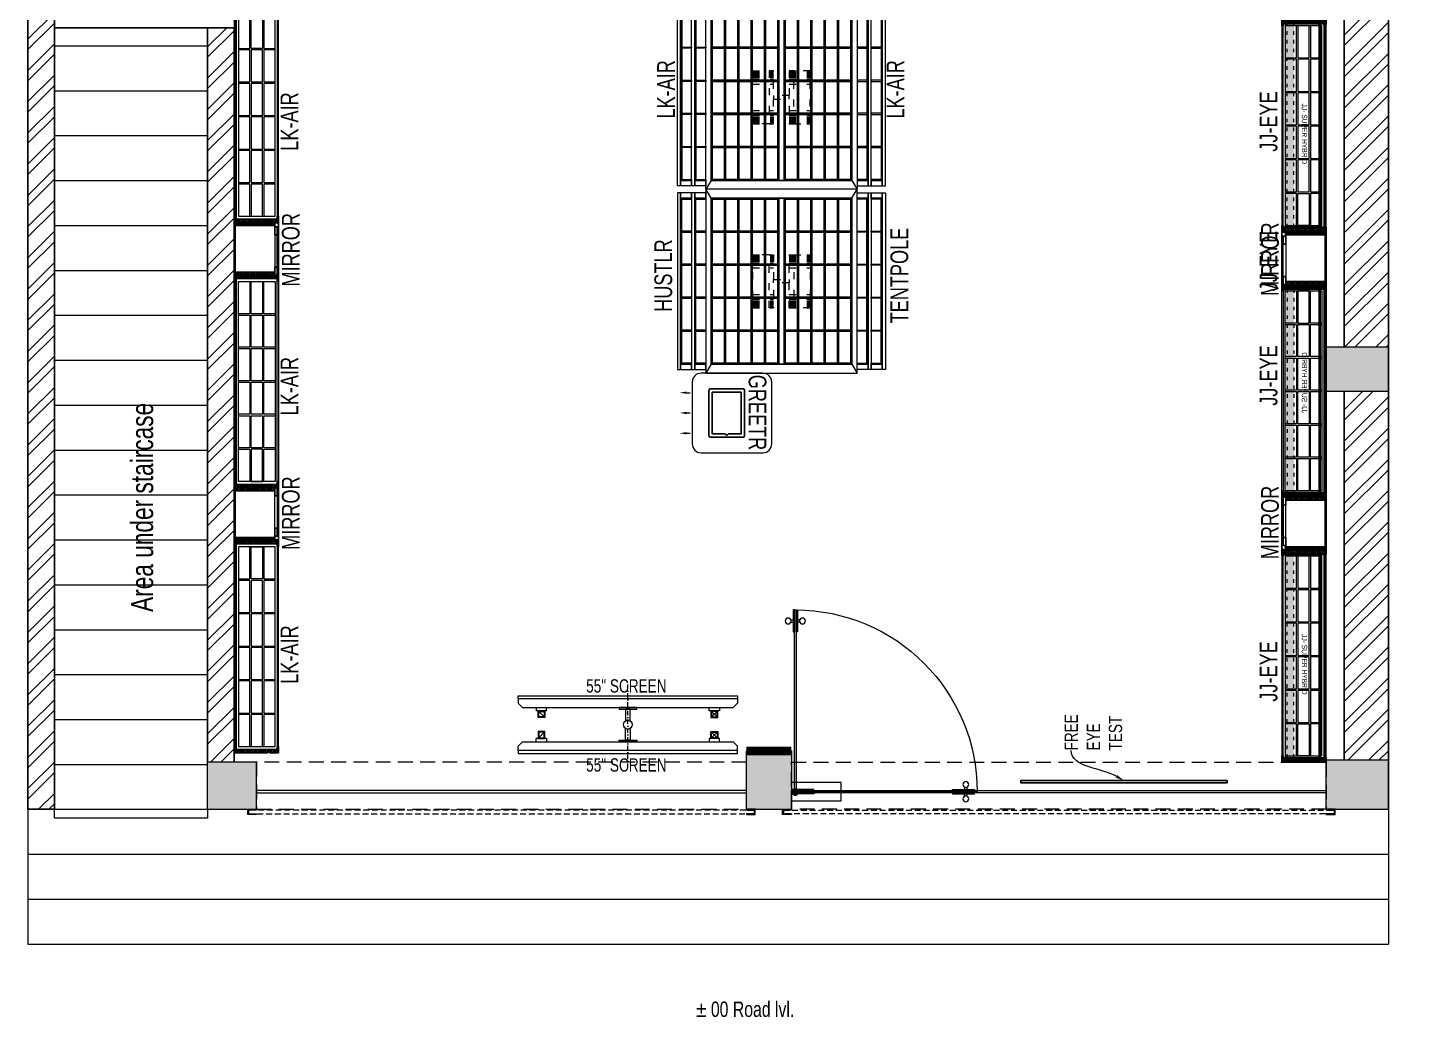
# Model space of a CAD drawing. Header units: feet. Extents: x 2547226 to 2555095, y -6061669 to -6045180.
# Drawn here: x 2547226 to 2555095, y -6061669 to -6056074 of the extents above; entities that cross this region are included whole.
import ezdxf
from ezdxf import colors
from ezdxf.entities.mleader import LeaderData, LeaderLine
from ezdxf.math import Vec2, Vec3

# ---------------------------------------------------------------- set-up
doc = ezdxf.new("R2010")
doc.units = ezdxf.units.FT
doc.header["$LTSCALE"] = 33
doc.header["$MEASUREMENT"] = 0
for name, pattern in [('ACAD_ISO03W100', [30, 12, -18]), ('DASHDOT2', [0.5, 0.25, -0.125, 0, -0.125]), ('HIDDEN', [9.525, 6.35, -3.175]), ('HIDDENX2', [0.75, 0.5, -0.25])]:
    doc.linetypes.add(name, pattern=pattern)
for name, color, linetype, lineweight in [('A-COL', 243, 'Continuous', 9), ('A-Glazing', 4, 'Continuous', 20), ('A-shutter', 8, 'Continuous', 18), ('beam', 90, 'Continuous', 9), ('column hatch', 5, 'Continuous', 0), ('Glazing', 141, 'Continuous', 15), ('LENS-DIM', 252, 'Continuous', 5), ('LENS-TEXT', 31, 'Continuous', 5), ('LENS_TEXT', 31, 'Continuous', 5), ('LK-EQPMT', 3, 'Continuous', 18), ('LK-FF&E FLOOR', 1, 'Continuous', 9), ('LK-FF&E WALL', 1, 'Continuous', 9), ('LK-IT', 3, 'Continuous', 18), ('LK-MIRROR', 133, 'Continuous', 13), ('LN-ELEVATION-1', 81, 'Continuous', 25), ('LN-ELEVATION-2', 103, 'Continuous', 20), ('LN-ELEVATION-3', 125, 'Continuous', 18), ('LN-ELEVATION-4', 145, 'Continuous', 13), ('LN-ELEVATION-5', 167, 'Continuous', 5), ('LN-HATCH', 251, 'Continuous', 0), ('PLANO-CARPET', 3, 'Continuous', 18), ('PLANO-TXT', 252, 'Continuous', 5), ('rolling shutter', 1, 'Continuous', 5), ('services', 220, 'Continuous', 0), ('TEXT', 1, 'Continuous', 0)]:
    doc.layers.add(name, color=color, linetype=linetype, lineweight=lineweight)
doc.layers.add('A-WALL', color=1, linetype='Continuous')
doc.styles.add('LK TXT', font='GILC____.TTF', dxfattribs={"height": 100})
doc.styles.get("Standard").update_dxf_attribs({"font": 'GILC____.TTF'})
pattern_1 = [(45, (7858054.0837, 3504049.203), (-4.4901280605, 4.4901280605), [])]
pattern_2 = [(225, (-6866470.76, 5280949.64), (88.2999593, -88.2999593), []), (225, (-6866529.63, 5280949.64), (88.2999593, -88.2999593), [])]

# ---------------------------------------------------------------- blocks, each defined once
blk = doc.blocks.new('VC HD 1200')
at = {"layer": 'LN-HATCH', "ltscale": 0.5}
h = blk.add_hatch(dxfattribs=at)
h.set_pattern_fill('ANSI31', color=256, scale=2)
h.set_pattern_definition([(45, (3760859.753, 1795248.936), (-4.490128061, 4.490128061), [])])
h.paths.add_polyline_path([(-1200, 250), (-1200, 60), (-1194, 60), (-1194, 50), (-1200, 50), (-1200, 6), (-1182, 6), (-1182, 250)])
h = blk.add_hatch(dxfattribs=at)
h.set_pattern_fill('ANSI31', color=256, scale=2)
h.set_pattern_definition(pattern_1)
h.paths.add_polyline_path([(0, 250), (0, 60), (-6, 60), (-6, 50), (0, 50), (0, 6), (-18, 6), (-18, 250)])
h = blk.add_hatch(dxfattribs=at)
h.set_pattern_fill('ANSI31', color=256, scale=2)
h.set_pattern_definition([(45, (7858047.0837, 3504049.203), (-4.4901280605, 4.4901280605), [])])
h.paths.add_polyline_path([(-1165, 6), (-1165, 0), (-1200, 0), (-1200, 6)])
h = blk.add_hatch(dxfattribs=at)
h.set_pattern_fill('ANSI31', color=256, scale=2)
h.set_pattern_definition(pattern_1)
h.paths.add_polyline_path([(-28, 6), (-28, 0), (0, 0), (0, 6)])
at = {"layer": 'LN-ELEVATION-1', "ltscale": 0.5}
for points in [[(-1200, 250), (-1200, 60), (-1194, 60), (-1194, 50), (-1200, 50), (-1200, 6), (-1182, 6), (-1182, 250)], [(-18, 238), (-1182, 238), (-1182, 244), (-18, 244)], [(0, 250), (0, 60), (-6, 60), (-6, 50), (0, 50), (0, 6), (-18, 6), (-18, 250)], [(-1165, 6), (-1165, 0), (-1200, 0), (-1200, 6)], [(-35, 6), (-35, 0), (0, 0), (0, 6)]]:
    blk.add_lwpolyline(points, close=True, dxfattribs=at)
at = {"layer": 'LN-ELEVATION-3', "ltscale": 0.5}
for p, q in [((-1182, 250), (-18, 250)), ((-1165, 6), (-35, 6)), ((-35, 0), (-1165, 0))]:
    blk.add_line(p, q, dxfattribs=at)
for points in [[(-1165, 226), (-35, 226), (-35, 18), (-1165, 18)], [(-1165, 226), (-983.3, 226), (-983.3, 162), (-1165, 162)], [(-975.3, 226), (-793.7, 226), (-793.7, 162), (-975.3, 162)], [(-785.7, 226), (-604, 226), (-604, 162), (-785.7, 162)], [(-596, 226), (-414.3, 226), (-414.3, 162), (-596, 162)], [(-406.3, 226), (-224.7, 226), (-224.7, 162), (-406.3, 162)], [(-216.7, 226), (-35, 226), (-35, 162), (-216.7, 162)], [(-1165, 90), (-983.3, 90), (-983.3, 154), (-1165, 154)], [(-1165, 82), (-983.3, 82), (-983.3, 18), (-1165, 18)], [(-975.3, 154), (-793.7, 154), (-793.7, 90), (-975.3, 90)], [(-975.3, 82), (-793.7, 82), (-793.7, 18), (-975.3, 18)], [(-785.7, 154), (-604, 154), (-604, 90), (-785.7, 90)], [(-785.7, 82), (-604, 82), (-604, 18), (-785.7, 18)], [(-596, 154), (-414.3, 154), (-414.3, 90), (-596, 90)], [(-596, 82), (-414.3, 82), (-414.3, 18), (-596, 18)], [(-406.3, 154), (-224.7, 154), (-224.7, 90), (-406.3, 90)], [(-406.3, 82), (-224.7, 82), (-224.7, 18), (-406.3, 18)], [(-216.7, 154), (-35, 154), (-35, 90), (-216.7, 90)], [(-216.7, 82), (-35, 82), (-35, 18), (-216.7, 18)]]:
    blk.add_lwpolyline(points, close=True, dxfattribs=at)
blk = doc.blocks.new('MIRROR')
at = {"layer": 'LN-HATCH', "ltscale": 0.5}
h = blk.add_hatch(dxfattribs=at)
h.set_pattern_fill('ANSI31', color=256, scale=2)
h.set_pattern_definition([(45, (4060433.7416, 1708720.787), (-4.4901280605, 4.4901280605), [])])
h.paths.add_polyline_path([(212.9, 101.3), (230.9, 101.3), (230.9, -127.7), (212.9, -127.7)])
h.paths.add_polyline_path([(230.9, 95.3), (494.9, 95.3), (494.9, 101.3), (230.9, 101.3)])
h.paths.add_polyline_path([(512.9, 101.3), (494.9, 101.3), (494.9, -127.7), (512.9, -127.7)])
at = {"layer": 'Defpoints'}
blk.add_lwpolyline([(512.9, 101.3), (212.9, 101.3), (212.9, -148.7), (512.9, -148.7)], close=True, dxfattribs=at)
at = {"layer": 'LN-ELEVATION-1'}
for points in [[(212.9, 101.3), (230.9, 101.3), (230.9, -127.7), (212.9, -127.7)], [(230.9, 95.3), (494.9, 95.3), (494.9, 101.3), (230.9, 101.3)], [(512.9, 101.3), (494.9, 101.3), (494.9, -127.7), (512.9, -127.7)], [(259.9, -141.7), (259.9, -127.7), (214.9, -127.7), (214.9, -148.7), (223.9, -148.7), (223.9, -147.2), (216.4, -147.2), (216.4, -141.7)], [(442.9, -141.7), (442.9, -127.7), (487.9, -127.7), (487.9, -148.7), (478.9, -148.7), (478.9, -147.2), (486.4, -147.2), (486.4, -141.7)], [(504.9, -148.7), (504.9, -147.2), (509.4, -147.2), (509.4, -129.2), (487.9, -129.2), (487.9, -127.7), (510.9, -127.7), (510.9, -148.7)]]:
    blk.add_lwpolyline(points, close=True, dxfattribs=at)
at = {"layer": 'LN-ELEVATION-2', "color": 4, "lineweight": 0}
blk.add_lwpolyline([(216.4, -141.7), (486.4, -141.7), (486.4, -147.2), (216.4, -147.2)], close=True, dxfattribs=at)
at = {"layer": 'LN-ELEVATION-2'}
blk.add_lwpolyline([(259.9, -141.7), (442.9, -141.7), (442.9, -127.7), (259.9, -127.7)], close=True, dxfattribs=at)
at = {"layer": 'LN-ELEVATION-4', "ltscale": 0.5}
blk.add_line((478.9, -148.7), (223.9, -148.7), dxfattribs=at)
blk = doc.blocks.new('*U40')
at = {"layer": 'A-shutter', "color": 5, "ltscale": 10}
for points in [[(41038044.5, -1561539.2), (41038044.5, -1561544.2), (41037999.5, -1561544.2), (41037999.5, -1561564.2), (41038044.5, -1561564.2), (41038044.5, -1561569.2), (41037994.5, -1561569.2), (41037994.5, -1561539.2)], [(41040813.2, -1561539.2), (41040813.2, -1561544.2), (41040858.2, -1561544.2), (41040858.2, -1561564.2), (41040813.2, -1561564.2), (41040813.2, -1561569.2), (41040863.2, -1561569.2), (41040863.2, -1561539.2)]]:
    blk.add_lwpolyline(points, close=True, dxfattribs=at)
at = {"layer": 'A-shutter', "color": 5, "linetype": 'HIDDENX2', "ltscale": 2}
blk.add_lwpolyline([(41037999.5, -1561544.2), (41037999.5, -1561564.2), (41040858.2, -1561564.2), (41040858.2, -1561544.2)], close=True, dxfattribs=at)
blk = doc.blocks.new('*U41')
at = {"layer": 'A-shutter', "color": 5, "ltscale": 10}
for points in [[(41037790.5, -1561539.2), (41037790.5, -1561544.2), (41037745.5, -1561544.2), (41037745.5, -1561564.2), (41037790.5, -1561564.2), (41037790.5, -1561569.2), (41037740.5, -1561569.2), (41037740.5, -1561539.2)], [(41040813.2, -1561539.2), (41040813.2, -1561544.2), (41040858.2, -1561544.2), (41040858.2, -1561564.2), (41040813.2, -1561564.2), (41040813.2, -1561569.2), (41040863.2, -1561569.2), (41040863.2, -1561539.2)]]:
    blk.add_lwpolyline(points, close=True, dxfattribs=at)
at = {"layer": 'A-shutter', "color": 5, "linetype": 'HIDDENX2', "ltscale": 2}
blk.add_lwpolyline([(41037745.5, -1561544.2), (41037745.5, -1561564.2), (41040858.2, -1561564.2), (41040858.2, -1561544.2)], close=True, dxfattribs=at)
blk = doc.blocks.new('A$C786b5c82')
at = {"layer": 'column hatch'}
h = blk.add_hatch(color=8, dxfattribs=at)
h.dxf.hatch_style = 1
h.paths.add_polyline_path([(197.7, 8417.2), (197.7, 8140.2), (553.3, 8140.2), (553.3, 8417.2)])
h.paths.add_polyline_path([(-1466.1, 8417.2), (-1466.1, 8152.9), (-818.3, 8152.9), (-818.3, 8417.2)])
h.paths.add_polyline_path([(2356.7, 8064), (2608.3, 8064), (2608.3, 8417.2), (2356.7, 8417.2)])
h.paths.add_polyline_path([(-869.1, 5015.9), (-1135.8, 5015.9), (-1135.8, 4685.7), (-869.1, 4685.7)])
h.paths.add_polyline_path([(-907.2, 1409), (-1173.9, 1409), (-1173.9, 1078.8), (-907.2, 1078.8)])
h.paths.add_polyline_path([(2428.9, 1256.6), (2428.9, 1612.2), (2077.3, 1612.2), (2077.3, 1256.6)])
h.paths.add_polyline_path([(-932.5, -2020.1), (-1199.2, -2020.1), (-1199.2, -2350.3), (-932.5, -2350.3)])
h.paths.add_polyline_path([(2428.9, -2350.3), (2428.9, -1994.7), (2077.3, -1994.7), (2077.3, -2350.3)])
h.paths.add_polyline_path([(2428.9, -4534.8), (2428.9, -4280.8), (2077.3, -4280.8), (2077.3, -4534.8)])
h.paths.add_polyline_path([(2428.9, -6897), (2428.9, -6617.6), (2077.3, -6617.6), (2077.3, -6897)])
h.paths.add_polyline_path([(-945.3, -6566.8), (-1199.4, -6566.8), (-1199.4, -6897), (-945.3, -6897)])
h = blk.add_hatch(color=8, dxfattribs=at)
h.dxf.hatch_style = 1
h.paths.add_polyline_path([(-3968, -6630.3), (-4095, -6630.3), (-4245, -6630.3), (-4245, -6897), (-3968, -6897)])
at = {"layer": 'LN-HATCH'}
h = blk.add_hatch(dxfattribs=at)
h.set_pattern_fill('ANSI32', color=256, scale=333, angle=180)
h.set_pattern_definition(pattern_2)
h.paths.add_polyline_path([(-5111.1, 5066.7), (-5261.1, 5066.7), (-5261.1, -6897), (-5111.1, -6897), (-5111.1, -2477.3)])
h.paths.add_polyline_path([(-5111.1, 8267.2), (-5261.1, 8267.2), (-5261.1, 6362.1), (-5111.1, 6362.1)])
h.paths.add_polyline_path([(-1466.1, 8417.2), (-5261.1, 8417.2), (-5261.1, 8267.2), (-5111.1, 8267.2), (-1466.1, 8267.2)])
h.paths.add_polyline_path([(197.7, 8417.2), (-818.3, 8417.2), (-818.3, 8267.2), (197.7, 8267.2)])
h.paths.add_polyline_path([(2356.7, 8417.2), (553.3, 8417.2), (553.3, 8267.2), (2356.7, 8267.2)])
h.paths.add_polyline_path([(1747.1, 6870.1), (324.7, 6870.1), (324.7, 8140.2), (197.7, 8140.2), (197.7, 6743.1), (1747.1, 6743.1)])
h.paths.add_polyline_path([(2608.3, 8064), (2458.3, 8064), (2458.3, 6743.1), (2458.3, 5193.7), (2608.3, 5193.7)])
h.paths.add_polyline_path([(2428.9, 4914.3), (2178.9, 4914.3), (2178.9, 1612.2), (2428.9, 1612.2)])
h.paths.add_polyline_path([(2428.9, 1256.6), (2178.9, 1256.6), (2178.9, -1994.7), (2428.9, -1994.7)])
h.paths.add_polyline_path([(2428.9, -2350.3), (2178.9, -2350.3), (2178.9, -4280.8), (2428.9, -4280.8)])
h.paths.add_polyline_path([(2428.9, -4534.8), (2178.9, -4534.8), (2178.9, -6617.6), (2428.9, -6617.6)])
h = blk.add_hatch(dxfattribs=at)
h.set_pattern_fill('ANSI32', color=256, scale=333, angle=180)
h.set_pattern_definition(pattern_2)
h.paths.add_polyline_path([(-4245, -6630.3), (-4095, -6630.3), (-4095, -2477.3), (-4245, -2477.3)])
at = {"color": 1, "elevation": 1805}
blk.add_lwpolyline([(-5111.1, -6897), (-4245, -6897), (-4245, -6947), (-5111.1, -6947)], close=True, dxfattribs=at)
at = {"layer": 'A-COL'}
for p, q in [((2077.3, -4534.8, 1805), (2077.3, -4280.8, 1805)), ((2077.3, -4280.8, 1805), (2428.9, -4280.8, 1805)), ((2428.9, -4534.8, 1805), (2428.9, -4280.8, 1805)), ((2428.9, -4534.8, 1805), (2077.3, -4534.8, 1805)), ((-1199.4, -6897, 1805), (-1199.4, -6566.8, 1805)), ((-1199.4, -6566.8, 1805), (-945.3, -6566.8, 1805)), ((-945.3, -6566.8, 1805), (-945.3, -6897, 1805)), ((-3968, -6630.3, 1805), (-4245, -6630.3, 1805)), ((-4245, -6897, 1805), (-4245, -6630.3, 1805)), ((-3968, -6897, 1805), (-3968, -6630.3, 1805)), ((-3968, -6897, 1805), (-3968, -6630.3, 1805)), ((2077.3, -6897, 1805), (2077.3, -6617.6, 1805)), ((2077.3, -6617.6, 1805), (2428.9, -6617.6, 1805)), ((2428.9, -6897, 1805), (2428.9, -6617.6, 1805)), ((-4245, -6897, 1805), (-3968, -6897, 1805)), ((-1199.4, -6897, 1805), (-945.3, -6897, 1805)), ((2077.3, -6897, 1805), (2428.9, -6897, 1805))]:
    blk.add_line(p, q, dxfattribs=at)
at = {"layer": 'A-Glazing', "elevation": 1805}
for points in [[(-1199.4, -6791.2), (-3968, -6791.2), (-3968, -6803.2), (-1199.4, -6803.2)], [(-945.3, -6791.2), (2077.3, -6791.2), (2077.3, -6803.2), (-945.3, -6803.2)]]:
    blk.add_lwpolyline(points, close=True, dxfattribs=at)
at = {"layer": 'A-WALL'}
for p, q in [((-5261.1, 5066.7, 1805), (-5261.1, -6897, 1805)), ((-5111.1, -2477.3, 1805), (-5111.1, 5066.7, 1805)), ((2428.9, 4914.3, 1805), (2428.9, -6897, 1805)), ((2178.9, -4280.8, 1805), (2178.9, -2350.3, 1805)), ((-5111.1, -2477.3, 1805), (-5111.1, -6897, 1805)), ((-4095, -2477.3, 1805), (-5111.1, -2477.3, 1805)), ((-4245, -6630.3, 1805), (-4245, -2477.3, 1805)), ((-4095, -6300.1, 1805), (-4095, -2477.3, 1805)), ((2178.9, -6617.6, 1805), (2178.9, -4534.8, 1805)), ((-4095, -6630.3, 1805), (-4095, -6300.1, 1805)), ((-5261.1, -6897, 1805), (-5111.1, -6897, 1805))]:
    blk.add_line(p, q, dxfattribs=at)
at = {"layer": 'beam', "linetype": 'HIDDEN', "ltscale": 0.4, "elevation": 1805}
for points in [[(-1199.4, -6630.3), (-3968, -6630.3), (-3968, -6897), (-1199.4, -6897)], [(-945.3, -6630.3), (2077.3, -6630.3), (2077.3, -6897), (-945.3, -6897)]]:
    blk.add_lwpolyline(points, close=True, dxfattribs=at)
at = {"layer": 'services'}
for p, q in [((-5111.1, -2579, 1805), (-4245, -2579, 1805)), ((-5111.1, -2833, 1805), (-4245, -2833, 1805)), ((-5111.1, -3087, 1805), (-4245, -3087, 1805)), ((-5111.1, -3341, 1805), (-4245, -3341, 1805)), ((-5111.1, -3595, 1805), (-4245, -3595, 1805)), ((-5111.1, -3849, 1805), (-4245, -3849, 1805)), ((-5111.1, -4103, 1805), (-4245, -4103, 1805)), ((-5111.1, -4357, 1805), (-4245, -4357, 1805)), ((-5111.1, -4611, 1805), (-4245, -4611, 1805)), ((-5111.1, -4865, 1805), (-4245, -4865, 1805)), ((-5111.1, -5119, 1805), (-4245, -5119, 1805)), ((-5111.1, -5373, 1805), (-4245, -5373, 1805)), ((-5111.1, -5627, 1805), (-4245, -5627, 1805)), ((-5111.1, -5881, 1805), (-4245, -5881, 1805)), ((-5111.1, -6135, 1805), (-4245, -6135, 1805)), ((-5111.1, -6389, 1805), (-4245, -6389, 1805)), ((-5111.1, -6643, 1805), (-4245, -6643, 1805)), ((-5261.1, -6897, 1805), (-5261.1, -7659, 1805)), ((2428.9, -6847, 1805), (2428.9, -7659, 1805)), ((-5261.1, -7151, 1805), (2428.9, -7151, 1805)), ((-5261.1, -7405, 1805), (2428.9, -7405, 1805)), ((-5261.1, -7659, 1805), (2428.9, -7659, 1805))]:
    blk.add_line(p, q, dxfattribs=at)
at = {"layer": 'rolling shutter'}
blk.add_blockref('*U40', (-41042012.5, 1554642.2, 1805), dxfattribs=at)
at = {"layer": 'rolling shutter', "xscale": -1}
blk.add_blockref('*U41', (41039867.8, 1554642.2, 1805), dxfattribs=at)
at = {"layer": 'TEXT', "insert": (-4678, -5950.6, 1805), "char_height": 125, "attachment_point": 1, "rotation": 90}
blk.add_mtext_dynamic_manual_height_columns('{\\W4.766323; }Area under staircase', width=1691.067, gutter_width=500, heights=[0], dxfattribs=at)
at = {"layer": 'TEXT', "insert": (-1804.5, -7984.1, 1805), "char_height": 87.095, "attachment_point": 1}
blk.add_mtext_dynamic_manual_height_columns('{\\W6.43431;  }± 00 Road lvl.', width=1691.067, gutter_width=500, heights=[0], dxfattribs=at)
blk = doc.blocks.new('JJ SHD 1200')
at = {"layer": 'LN-ELEVATION-5'}
h = blk.add_hatch(color=177, dxfattribs=at)
h.dxf.hatch_style = 1
h.paths.add_polyline_path([(1182, 68), (32, 68), (32, 18), (1182, 18)])
at = {"layer": 'LN-HATCH', "ltscale": 0.5}
h = blk.add_hatch(dxfattribs=at)
h.set_pattern_fill('ANSI31', color=256, scale=2)
h.set_pattern_definition([(45, (4097602.2716, 1708830.267), (-4.4901280605, 4.4901280605), [])])
h.paths.add_polyline_path([(1207, 250), (1207, 60), (1201, 60), (1201, 50), (1207, 50), (1207, 6), (1182, 6), (1182, 250)])
h.paths.add_polyline_path([(32, 210), (1182, 210), (1182, 216), (32, 216)])
h.paths.add_polyline_path([(1172, 6), (1172, 0), (1207, 0), (1207, 6)])
h.paths.add_polyline_path([(7, 250), (7, 60), (13, 60), (13, 50), (7, 50), (7, 6), (32, 6), (32, 250)])
h.paths.add_polyline_path([(42, 6), (42, 0), (7, 0), (7, 6)])
at = {"layer": 'LN-ELEVATION-1', "ltscale": 0.5}
for points in [[(7, 250), (7, 60), (13, 60), (13, 50), (7, 50), (7, 6), (25, 6), (25, 250)], [(7, 250), (7, 60), (13, 60), (13, 50), (7, 50), (7, 6), (32, 6), (32, 250)], [(25, 238), (1189, 238), (1189, 244), (25, 244)], [(1207, 250), (1207, 60), (1201, 60), (1201, 50), (1207, 50), (1207, 6), (1182, 6), (1182, 250)], [(1207, 250), (1207, 60), (1201, 60), (1201, 50), (1207, 50), (1207, 6), (1189, 6), (1189, 250)], [(32, 210), (1182, 210), (1182, 216), (32, 216)], [(42, 6), (42, 0), (7, 0), (7, 6)], [(42, 6), (42, 0), (7, 0), (7, 6)], [(1172, 6), (1172, 0), (1207, 0), (1207, 6)], [(1172, 6), (1172, 0), (1207, 0), (1207, 6)]]:
    blk.add_lwpolyline(points, close=True, dxfattribs=at)
at = {"layer": 'LN-ELEVATION-3', "ltscale": 0.5}
for p, q in [((1189, 250), (25, 250)), ((1182, 250), (32, 250)), ((1172, 6), (42, 6)), ((1172, 6), (42, 6)), ((42, 0), (1172, 0)), ((42, 0), (1172, 0))]:
    blk.add_line(p, q, dxfattribs=at)
for points in [[(1172, 226), (42, 226), (42, 18), (1172, 18)], [(223.7, 226), (42, 226), (42, 162), (223.7, 162)], [(413.3, 226), (231.7, 226), (231.7, 162), (413.3, 162)], [(603, 226), (421.3, 226), (421.3, 162), (603, 162)], [(792.7, 226), (611, 226), (611, 162), (792.7, 162)], [(982.3, 226), (800.7, 226), (800.7, 162), (982.3, 162)], [(1172, 226), (990.3, 226), (990.3, 162), (1172, 162)], [(223.7, 154), (42, 154), (42, 90), (223.7, 90)], [(223.7, 82), (42, 82), (42, 18), (223.7, 18)], [(413.3, 154), (231.7, 154), (231.7, 90), (413.3, 90)], [(413.3, 82), (231.7, 82), (231.7, 18), (413.3, 18)], [(603, 154), (421.3, 154), (421.3, 90), (603, 90)], [(603, 82), (421.3, 82), (421.3, 18), (603, 18)], [(792.7, 154), (611, 154), (611, 90), (792.7, 90)], [(792.7, 82), (611, 82), (611, 18), (792.7, 18)], [(982.3, 154), (800.7, 154), (800.7, 90), (982.3, 90)], [(982.3, 82), (800.7, 82), (800.7, 18), (982.3, 18)], [(1172, 90), (990.3, 90), (990.3, 154), (1172, 154)], [(1172, 82), (990.3, 82), (990.3, 18), (1172, 18)]]:
    blk.add_lwpolyline(points, close=True, dxfattribs=at)
at = {"layer": 'LN-ELEVATION-4', "linetype": 'ACAD_ISO03W100', "ltscale": 0.05}
for points in [[(1182, 68), (32, 68), (32, 18), (1182, 18)], [(1182, 30), (32, 30), (32, 18), (1182, 18)]]:
    blk.add_lwpolyline(points, close=True, dxfattribs=at)
at = {"layer": 'LK-FF&E WALL', "ltscale": 0.5, "insert": (482.5, 142.3), "char_height": 30, "attachment_point": 1}
blk.add_mtext_dynamic_manual_height_columns('\\pt120;JJ- SUPER HYBRID', width=526.835, gutter_width=500, heights=[0], dxfattribs=at)
blk = doc.blocks.new('Entrance Door')
at = {"layer": 'Glazing', "ltscale": 111}
blk.add_hatch(color=256, dxfattribs=at).paths.add_polyline_path([(18, -34.8), (18, -1235), (30, -1235), (30, -34.8)])
at = {"layer": 'Glazing'}
for p, q in [((30, -54.2), (18, -66.2)), ((1117.8, -31.3), (1117.8, -54.3)), ((1117.8, -89.2), (1117.8, -66.3)), ((1132.8, -31.3), (1132.8, -54.3)), ((1132.8, -89.2), (1132.8, -66.3))]:
    blk.add_line(p, q, dxfattribs=at)
at = {"layer": 'Glazing', "ltscale": 44}
for p, q in [((-4.9, -1156.3), (18, -1156.3)), ((52.9, -1156.3), (30, -1156.3)), ((-4.9, -1171.3), (18, -1171.3)), ((52.9, -1171.3), (30, -1171.3))]:
    blk.add_line(p, q, dxfattribs=at)
at = {"layer": 'Glazing'}
for points in [[(320, -120.5), (0, -120.5), (0, 0), (320, 0)], [(0, -54.2), (142.5, -54.2), (142.5, -46.8), (0, -46.8)], [(0, -66.2), (142.5, -66.2), (142.5, -73.7), (0, -73.7)], [(1180.8, -54.3), (1038.3, -54.3), (1038.3, -46.8), (1180.8, -46.8)], [(1180.8, -66.3), (1038.3, -66.3), (1038.3, -73.8), (1180.8, -73.8)]]:
    blk.add_lwpolyline(points, close=True, dxfattribs=at)
at = {"layer": 'Glazing', "ltscale": 222}
blk.add_lwpolyline([(-1.5, -66.2), (1198.8, -66.2), (1198.8, -54.2), (-1.5, -54.2)], close=True, dxfattribs=at)
at = {"layer": 'Glazing', "ltscale": 111}
blk.add_lwpolyline([(18, -34.8), (18, -1235), (30, -1235), (30, -34.8)], close=True, dxfattribs=at)
at = {"layer": 'Glazing', "ltscale": 44}
for points in [[(18, -1092.5), (18, -1235), (10.5, -1235), (10.5, -1092.5)], [(30, -1092.5), (30, -1235), (37.5, -1235), (37.5, -1092.5)]]:
    blk.add_lwpolyline(points, close=True, dxfattribs=at)
at = {"layer": 'Glazing'}
for centre, radius in [((1125.3, -13.9), 19), ((24, -58.7), 19.8), ((1125.3, -106.6), 19)]:
    blk.add_circle(centre, radius, dxfattribs=at)
at = {"layer": 'Glazing', "ltscale": 44}
for centre in [(-22.4, -1163.8), (70.4, -1163.8)]:
    blk.add_circle(centre, 19, dxfattribs=at)
at = {"layer": 'Glazing', "ltscale": 222}
blk.add_arc((24, -60.2), 1174.8, 270, 359.99955, dxfattribs=at)
blk = doc.blocks.new('55INCH')
at = {"layer": 'LK-EQPMT', "ltscale": 12}
for p, q in [((2111558.8, 1135690.5), (2111583.2, 1135690.5)), ((2111583.2, 1135690.5), (2111607.7, 1135666)), ((2111607.7, 1134473.9), (2111607.7, 1135666)), ((2111607.7, 1135587.9), (2111627.2, 1135587.9)), ((2111627.2, 1135587.9), (2111627.2, 1135529.3)), ((2111627.2, 1135529.3), (2111607.7, 1135529.3)), ((2111627.2, 1134610.6), (2111607.7, 1134610.6)), ((2111607.7, 1134552), (2111627.2, 1134552)), ((2111627.2, 1134610.6), (2111627.2, 1134552)), ((2111583.2, 1134449.5), (2111607.7, 1134473.9)), ((2111558.8, 1134449.5), (2111583.2, 1134449.5))]:
    blk.add_line(p, q, dxfattribs=at)
at = {"layer": 'LK-EQPMT'}
for p, q in [((2111661.6, 1135543.3), (2111631, 1135573.9)), ((2111661.6, 1135573.9), (2111631, 1135543.3)), ((2111661.6, 1134597.1), (2111631, 1134566.5))]:
    blk.add_line(p, q, dxfattribs=at)
at = {"layer": 'LK-EQPMT', "ltscale": 12}
blk.add_lwpolyline([(2111542.6, 1135690.5), (2111558.8, 1135690.5), (2111558.8, 1134449.5), (2111542.6, 1134449.5)], close=True, dxfattribs=at)
at = {"layer": 'LK-EQPMT'}
for points in [[(2111627.2, 1135577.7), (2111627.2, 1135539.5), (2111665.4, 1135539.5), (2111665.4, 1135577.7)], [(2111631, 1135573.9), (2111631, 1135543.3), (2111661.6, 1135543.3), (2111661.6, 1135573.9)], [(2111627.2, 1134562.7), (2111627.2, 1134600.9), (2111665.4, 1134600.9), (2111665.4, 1134562.7)], [(2111631, 1134566.5), (2111631, 1134597.1), (2111661.6, 1134597.1), (2111661.6, 1134566.5)]]:
    blk.add_lwpolyline(points, close=True, dxfattribs=at)
blk = doc.blocks.new('ffgd')
at = {"layer": 'LN-ELEVATION-4', "linetype": 'ACAD_ISO03W100', "ltscale": 0.1}
blk.add_lwpolyline([(0, 47.3), (0, -41.5), (-20, -41.5), (-20, 47.3)], close=True, dxfattribs=at)
at = {"layer": 'LN-ELEVATION-5', "linetype": 'ACAD_ISO03W100', "ltscale": 0.1}
for p, q in [((-159.9, 165.7), (-159.9, 47.3)), ((-159.7, 165.7), (-159.7, 47.3)), ((-159.4, 165.7), (-159.4, 47.3)), ((-159, 165.7), (-159, 47.3)), ((-158.5, 165.7), (-158.5, 47.3)), ((-157.9, 165.7), (-157.9, 47.3)), ((-157.1, 165.7), (-157.1, 47.3)), ((-156.1, 165.7), (-156.1, 47.3)), ((-154.1, 165.7), (-154.1, 47.3)), ((-151.1, 165.7), (-151.1, 47.3)), ((-146.1, 165.7), (-146.1, 47.3)), ((-141.1, 165.7), (-141.1, 47.3)), ((-135.1, 165.7), (-135.1, 47.3)), ((-128.1, 165.7), (-128.1, 47.3)), ((-120.1, 165.7), (-120.1, 47.3)), ((-111.1, 165.7), (-111.1, 47.3)), ((-102.1, 165.7), (-102.1, 47.3)), ((-85, 165.7), (-85, 47.3)), ((65, 165.7), (65, 47.3)), ((82.1, 165.7), (82.1, 47.3)), ((91.1, 165.7), (91.1, 47.3)), ((100.1, 165.7), (100.1, 47.3)), ((108.1, 165.7), (108.1, 47.3)), ((115.1, 165.7), (115.1, 47.3)), ((121.1, 165.7), (121.1, 47.3)), ((126.1, 165.7), (126.1, 47.3)), ((131.1, 165.7), (131.1, 47.3)), ((134.1, 165.7), (134.1, 47.3)), ((136.1, 165.7), (136.1, 47.3)), ((137.1, 165.7), (137.1, 47.3)), ((137.9, 165.7), (137.9, 47.3)), ((138.5, 165.7), (138.5, 47.3)), ((139, 165.7), (139, 47.3)), ((139.4, 165.7), (139.4, 47.3)), ((139.7, 165.7), (139.7, 47.3)), ((139.9, 165.7), (139.9, 47.3)), ((-159.9, -41.5), (-159.9, -159.9)), ((-159.7, -41.5), (-159.7, -159.9)), ((-159.4, -41.5), (-159.4, -159.9)), ((-159, -41.5), (-159, -159.9)), ((-158.5, -41.5), (-158.5, -159.9)), ((-157.9, -41.5), (-157.9, -159.9)), ((-157.1, -41.5), (-157.1, -159.9)), ((-156.1, -41.5), (-156.1, -159.9)), ((-154.1, -41.5), (-154.1, -159.9)), ((-151.1, -41.5), (-151.1, -159.9)), ((-146.1, -41.5), (-146.1, -159.9)), ((-141.1, -41.5), (-141.1, -159.9)), ((-135.1, -41.5), (-135.1, -159.9)), ((-128.1, -41.5), (-128.1, -159.9)), ((-120.1, -41.5), (-120.1, -159.9)), ((-111.1, -41.5), (-111.1, -159.9)), ((-102.1, -41.5), (-102.1, -159.9)), ((-85, -41.5), (-85, -159.9)), ((65, -41.5), (65, -159.9)), ((82.1, -41.5), (82.1, -159.9)), ((91.1, -41.5), (91.1, -159.9)), ((100.1, -41.5), (100.1, -159.9)), ((108.1, -41.5), (108.1, -159.9)), ((115.1, -41.5), (115.1, -159.9)), ((121.1, -41.5), (121.1, -159.9)), ((126.1, -41.5), (126.1, -159.9)), ((131.1, -41.5), (131.1, -159.9)), ((134.1, -41.5), (134.1, -159.9)), ((136.1, -41.5), (136.1, -159.9)), ((137.1, -41.5), (137.1, -159.9)), ((137.9, -41.5), (137.9, -159.9)), ((138.5, -41.5), (138.5, -159.9)), ((139, -41.5), (139, -159.9)), ((139.4, -41.5), (139.4, -159.9)), ((139.7, -41.5), (139.7, -159.9)), ((139.9, -41.5), (139.9, -159.9))]:
    blk.add_line(p, q, dxfattribs=at)
for points in [[(140, 73), (140, 165.7), (-160, 165.7), (-160, 73)], [(140, -67.1), (140, -159.9), (-160, -159.9), (-160, -67.1)]]:
    blk.add_lwpolyline(points, dxfattribs=at)
for points in [[(140, 73), (140, 47.3), (-160, 47.3), (-160, 73)], [(140, -41.5), (140, -67.1), (-160, -67.1), (-160, -41.5)]]:
    blk.add_lwpolyline(points, close=True, dxfattribs=at)
blk = doc.blocks.new('EURO 1040 x 1175')
at = {"layer": 'LN-ELEVATION-1'}
for points in [[(-470, -327.4), (470, -327.4), (470, 467.6), (-470, 467.6)], [(-470, 85.1), (470, 85.1), (470, 467.6), (-470, 467.6)], [(-283.2, 85.1), (-277.2, 85.1), (-277.2, 467.6), (-283.2, 467.6)], [(-96.4, 85.1), (-90.4, 85.1), (-90.4, 467.6), (-96.4, 467.6)], [(90.4, 85.1), (96.4, 85.1), (96.4, 467.6), (90.4, 467.6)], [(277.2, 85.1), (283.2, 85.1), (283.2, 467.6), (277.2, 467.6)], [(-470, 386.6), (-283.2, 386.6), (-283.2, 392.6), (-470, 392.6)], [(-470, 311.2), (-283.2, 311.2), (-283.2, 317.2), (-470, 317.2)], [(-277.2, 386.6), (-96.4, 386.6), (-96.4, 392.6), (-277.2, 392.6)], [(-277.2, 311.2), (-96.4, 311.2), (-96.4, 317.2), (-277.2, 317.2)], [(-90.4, 386.6), (90.4, 386.6), (90.4, 392.6), (-90.4, 392.6)], [(-90.4, 311.2), (90.4, 311.2), (90.4, 317.2), (-90.4, 317.2)], [(96.4, 386.6), (277.2, 386.6), (277.2, 392.6), (96.4, 392.6)], [(96.4, 311.2), (277.2, 311.2), (277.2, 317.2), (96.4, 317.2)], [(283.2, 386.6), (470, 386.6), (470, 392.6), (283.2, 392.6)], [(283.2, 311.2), (470, 311.2), (470, 317.2), (283.2, 317.2)], [(-470, 235.8), (-283.2, 235.8), (-283.2, 241.8), (-470, 241.8)], [(-277.2, 235.8), (-96.4, 235.8), (-96.4, 241.8), (-277.2, 241.8)], [(-90.4, 235.8), (90.4, 235.8), (90.4, 241.8), (-90.4, 241.8)], [(96.4, 235.8), (277.2, 235.8), (277.2, 241.8), (96.4, 241.8)], [(283.2, 235.8), (470, 235.8), (470, 241.8), (283.2, 241.8)], [(-470, 160.4), (-283.2, 160.4), (-283.2, 166.4), (-470, 166.4)], [(-277.2, 160.4), (-96.4, 160.4), (-96.4, 166.4), (-277.2, 166.4)], [(-90.4, 160.4), (90.4, 160.4), (90.4, 166.4), (-90.4, 166.4)], [(96.4, 160.4), (277.2, 160.4), (277.2, 166.4), (96.4, 166.4)], [(283.2, 160.4), (470, 160.4), (470, 166.4), (283.2, 166.4)], [(-470, 85.1), (470, 85.1), (470, 55.1), (-470, 55.1)], [(-470, 55.1), (470, 55.1), (470, -327.4), (-470, -327.4)], [(-283.2, 55.1), (-277.2, 55.1), (-277.2, -327.4), (-283.2, -327.4)], [(-96.4, 55.1), (-90.4, 55.1), (-90.4, -327.4), (-96.4, -327.4)], [(90.4, 55.1), (96.4, 55.1), (96.4, -327.4), (90.4, -327.4)], [(277.2, 55.1), (283.2, 55.1), (283.2, -327.4), (277.2, -327.4)], [(-470, -20.3), (-283.2, -20.3), (-283.2, -26.3), (-470, -26.3)], [(-277.2, -20.3), (-96.4, -20.3), (-96.4, -26.3), (-277.2, -26.3)], [(-90.4, -20.3), (90.4, -20.3), (90.4, -26.3), (-90.4, -26.3)], [(96.4, -20.3), (277.2, -20.3), (277.2, -26.3), (96.4, -26.3)], [(283.2, -20.3), (470, -20.3), (470, -26.3), (283.2, -26.3)], [(-470, -95.7), (-283.2, -95.7), (-283.2, -101.7), (-470, -101.7)], [(-277.2, -95.7), (-96.4, -95.7), (-96.4, -101.7), (-277.2, -101.7)], [(-90.4, -95.7), (90.4, -95.7), (90.4, -101.7), (-90.4, -101.7)], [(96.4, -95.7), (277.2, -95.7), (277.2, -101.7), (96.4, -101.7)], [(283.2, -95.7), (470, -95.7), (470, -101.7), (283.2, -101.7)], [(-470, -171.1), (-283.2, -171.1), (-283.2, -177.1), (-470, -177.1)], [(-277.2, -171.1), (-96.4, -171.1), (-96.4, -177.1), (-277.2, -177.1)], [(-90.4, -171.1), (90.4, -171.1), (90.4, -177.1), (-90.4, -177.1)], [(96.4, -171.1), (277.2, -171.1), (277.2, -177.1), (96.4, -177.1)], [(283.2, -171.1), (470, -171.1), (470, -177.1), (283.2, -177.1)], [(-470, -246.4), (-283.2, -246.4), (-283.2, -252.4), (-470, -252.4)], [(-277.2, -246.4), (-96.4, -246.4), (-96.4, -252.4), (-277.2, -252.4)], [(-90.4, -246.4), (90.4, -246.4), (90.4, -252.4), (-90.4, -252.4)], [(96.4, -246.4), (277.2, -246.4), (277.2, -252.4), (96.4, -252.4)], [(283.2, -246.4), (470, -246.4), (470, -252.4), (283.2, -252.4)]]:
    blk.add_lwpolyline(points, close=True, dxfattribs=at)
for points in [[(-283.2, 461.6), (-464, 461.6), (-464, 317.2)], [(-96.4, 461.6), (-277.2, 461.6)], [(90.4, 461.6), (-90.4, 461.6)], [(277.2, 461.6), (96.4, 461.6)], [(464, 317.2), (464, 461.6), (283.2, 461.6)], [(-464, 311.2), (-464, 241.8)], [(464, 241.8), (464, 311.2)], [(-464, 235.8), (-464, 166.4)], [(-464, 160.4), (-464, 91.1), (-283.2, 91.1)], [(283.2, 91.1), (464, 91.1), (464, 160.4)], [(464, 166.4), (464, 235.8)], [(-277.2, 91.1), (-96.4, 91.1)], [(-90.4, 91.1), (90.4, 91.1)], [(96.4, 91.1), (277.2, 91.1)], [(-464, -20.3), (-464, 49.1), (-283.2, 49.1)], [(-277.2, 49.1), (-96.4, 49.1)], [(-90.4, 49.1), (90.4, 49.1)], [(96.4, 49.1), (277.2, 49.1)], [(283.2, 49.1), (464, 49.1), (464, -20.3)], [(-464, -95.7), (-464, -26.3)], [(464, -26.3), (464, -95.7)], [(-464, -171.1), (-464, -101.7)], [(464, -101.7), (464, -171.1)], [(-283.2, -321.4), (-464, -321.4), (-464, -177.1)], [(464, -177.1), (464, -321.4), (283.2, -321.4)], [(-96.4, -321.4), (-277.2, -321.4)], [(90.4, -321.4), (-90.4, -321.4)], [(277.2, -321.4), (96.4, -321.4)]]:
    blk.add_lwpolyline(points, dxfattribs=at)
at = {"layer": 'LN-ELEVATION-2'}
blk.add_lwpolyline([(-520, -357.4), (520, -357.4), (520, 497.6), (-520, 497.6)], close=True, dxfattribs=at)
for points in [[(-470, 467.6), (-520, 497.6)], [(470, 467.6), (520, 497.6)], [(-470, -327.4), (-520, -357.4)], [(470, -327.4), (520, -357.4)]]:
    blk.add_lwpolyline(points, dxfattribs=at)
at = {"layer": 'LN-ELEVATION-3'}
for points in [[(-500, 559.6), (500, 559.6), (500, 577.6), (-500, 577.6)], [(-500, 497.6), (-470, 497.6), (-470, 559.6), (-500, 559.6)], [(470, 497.6), (500, 497.6), (500, 559.6), (470, 559.6)], [(-500, -357.4), (-470, -357.4), (-470, -419.4), (-500, -419.4)], [(470, -357.4), (500, -357.4), (500, -419.4), (470, -419.4)], [(-500, -419.4), (500, -419.4), (500, -437.4), (-500, -437.4)]]:
    blk.add_lwpolyline(points, close=True, dxfattribs=at)
at = {"layer": 'LN-ELEVATION-4'}
for points in [[(-500, 639.6), (500, 639.6), (500, 657.6), (-500, 657.6)], [(-500, 577.6), (-470, 577.6), (-470, 639.6), (-500, 639.6)], [(470, 577.6), (500, 577.6), (500, 639.6), (470, 639.6)], [(-470, 497.6), (-464, 497.6), (-464, 559.6), (-470, 559.6)], [(-464, 553.6), (-283.2, 553.6), (-283.2, 559.6), (-464, 559.6)], [(-283.2, 497.6), (-277.2, 497.6), (-277.2, 559.6), (-283.2, 559.6)], [(-277.2, 553.6), (-96.4, 553.6), (-96.4, 559.6), (-277.2, 559.6)], [(-96.4, 497.6), (-90.4, 497.6), (-90.4, 559.6), (-96.4, 559.6)], [(-90.4, 553.6), (90.4, 553.6), (90.4, 559.6), (-90.4, 559.6)], [(90.4, 497.6), (96.4, 497.6), (96.4, 559.6), (90.4, 559.6)], [(96.4, 553.6), (277.2, 553.6), (277.2, 559.6), (96.4, 559.6)], [(277.2, 497.6), (283.2, 497.6), (283.2, 559.6), (277.2, 559.6)], [(283.2, 553.6), (464, 553.6), (464, 559.6), (283.2, 559.6)], [(464, 497.6), (470, 497.6), (470, 559.6), (464, 559.6)], [(-470, -357.4), (-464, -357.4), (-464, -419.4), (-470, -419.4)], [(-283.2, -357.4), (-277.2, -357.4), (-277.2, -419.4), (-283.2, -419.4)], [(-96.4, -357.4), (-90.4, -357.4), (-90.4, -419.4), (-96.4, -419.4)], [(90.4, -357.4), (96.4, -357.4), (96.4, -419.4), (90.4, -419.4)], [(277.2, -357.4), (283.2, -357.4), (283.2, -419.4), (277.2, -419.4)], [(464, -357.4), (470, -357.4), (470, -419.4), (464, -419.4)], [(-500, -437.4), (-470, -437.4), (-470, -499.4), (-500, -499.4)], [(-464, -413.4), (-283.2, -413.4), (-283.2, -419.4), (-464, -419.4)], [(-277.2, -413.4), (-96.4, -413.4), (-96.4, -419.4), (-277.2, -419.4)], [(-90.4, -413.4), (90.4, -413.4), (90.4, -419.4), (-90.4, -419.4)], [(96.4, -413.4), (277.2, -413.4), (277.2, -419.4), (96.4, -419.4)], [(283.2, -413.4), (464, -413.4), (464, -419.4), (283.2, -419.4)], [(470, -437.4), (500, -437.4), (500, -499.4), (470, -499.4)], [(-500, -499.4), (500, -499.4), (500, -517.4), (-500, -517.4)]]:
    blk.add_lwpolyline(points, close=True, dxfattribs=at)
at = {"layer": 'LN-ELEVATION-5'}
for points in [[(-470, 577.6), (-464, 577.6), (-464, 639.6), (-470, 639.6)], [(-464, 633.6), (-283.2, 633.6), (-283.2, 639.6), (-464, 639.6)], [(-283.2, 577.6), (-277.2, 577.6), (-277.2, 639.6), (-283.2, 639.6)], [(-277.2, 633.6), (-96.4, 633.6), (-96.4, 639.6), (-277.2, 639.6)], [(-96.4, 577.6), (-90.4, 577.6), (-90.4, 639.6), (-96.4, 639.6)], [(-90.4, 633.6), (90.4, 633.6), (90.4, 639.6), (-90.4, 639.6)], [(90.4, 577.6), (96.4, 577.6), (96.4, 639.6), (90.4, 639.6)], [(96.4, 633.6), (277.2, 633.6), (277.2, 639.6), (96.4, 639.6)], [(277.2, 577.6), (283.2, 577.6), (283.2, 639.6), (277.2, 639.6)], [(283.2, 633.6), (464, 633.6), (464, 639.6), (283.2, 639.6)], [(464, 577.6), (470, 577.6), (470, 639.6), (464, 639.6)], [(-470, -437.4), (-464, -437.4), (-464, -499.4), (-470, -499.4)], [(-283.2, -437.4), (-277.2, -437.4), (-277.2, -499.4), (-283.2, -499.4)], [(-96.4, -437.4), (-90.4, -437.4), (-90.4, -499.4), (-96.4, -499.4)], [(90.4, -437.4), (96.4, -437.4), (96.4, -499.4), (90.4, -499.4)], [(277.2, -437.4), (283.2, -437.4), (283.2, -499.4), (277.2, -499.4)], [(464, -437.4), (470, -437.4), (470, -499.4), (464, -499.4)], [(-464, -493.4), (-283.2, -493.4), (-283.2, -499.4), (-464, -499.4)], [(-277.2, -493.4), (-96.4, -493.4), (-96.4, -499.4), (-277.2, -499.4)], [(-90.4, -493.4), (90.4, -493.4), (90.4, -499.4), (-90.4, -499.4)], [(96.4, -493.4), (277.2, -493.4), (277.2, -499.4), (96.4, -499.4)], [(283.2, -493.4), (464, -493.4), (464, -499.4), (283.2, -499.4)]]:
    blk.add_lwpolyline(points, close=True, dxfattribs=at)
at = {"layer": 'LENS-DIM'}
blk.add_blockref('ffgd', (10, 67.1), dxfattribs=at)
blk = doc.blocks.new('GREETR 450x450')
at = {"layer": 'LN-ELEVATION-1', "linetype": 'ByBlock', "lineweight": -2}
for p, q in [((481.3, 339.7), (461, 339.7)), ((481.3, 225), (461, 225)), ((481.3, 110.3), (461, 110.3))]:
    blk.add_line(p, q, dxfattribs=at)
at = {"layer": 'LN-ELEVATION-1'}
for points in [[(355.5, 98.3), (355.5, 352.3, 0.414214), (345.5, 362.3), (163.5, 362.3, 0.414214), (153.5, 352.3), (153.5, 98.3, 0.414214), (163.5, 88.3), (345.5, 88.3, 0.414214)], [(264, 342.8), (336.5, 342.8), (336.5, 107.8), (172.5, 107.8), (172.5, 342.8), (245, 342.8, 0.327538), (246.9, 344.2, -0.733799), (262.1, 344.2, 0.327538)]]:
    blk.add_lwpolyline(points, format="xyb", close=True, dxfattribs=at)
at = {"layer": 'LN-ELEVATION-1', "linetype": 'ByBlock', "lineweight": -2}
for points in [[(481.3, 346.4), (481.3, 333.1), (521.3, 339.7)], [(481.3, 231.7), (481.3, 218.3), (521.3, 225)], [(481.3, 116.9), (481.3, 103.6), (521.3, 110.3)]]:
    blk.add_solid(points, dxfattribs=at)
at = {"layer": 'LN-ELEVATION-2'}
blk.add_lwpolyline([(50, 0), (400, 0, 0.414214), (450, 50), (450, 400, 0.414214), (400, 450), (50, 450, 0.414214), (0, 400), (0, 50, 0.414214)], format="xyb", close=True, dxfattribs=at)
at = {"layer": 'LENS-TEXT', "color": 0, "linetype": 'Continuous', "ltscale": 3, "insert": (81.4, 222.4), "char_height": 100, "attachment_point": 5, "rotation": 90, "style": 'LK TXT'}
blk.add_mtext_dynamic_manual_height_columns('GREETR', width=353.056, gutter_width=0.5, heights=[0], dxfattribs=at)

msp = doc.modelspace()

# ---------------------------------------------------------------- linework, layer by layer
at = {"elevation": 1805}
msp.add_lwpolyline([(2554005.6, -6060331.4), (2552837.6, -6060331.4), (2552837.6, -6060343.4), (2554005.6, -6060343.4)], close=True, dxfattribs=at)
at = {"layer": 'LK-IT', "color": 1, "linetype": 'DASHDOT2', "ltscale": 3}
msp.add_line((2550617.3, -6060259.1, 1805), (2550617.3, -6059770.1, 1805), dxfattribs=at)
at = {"layer": 'LK-IT', "elevation": 1805}
for points in [[(2550667.3, -6059917.2), (2550567.3, -6059917.2), (2550567.3, -6059927.2), (2550667.3, -6059927.2)], [(2550667.3, -6060112), (2550567.3, -6060112), (2550567.3, -6060102), (2550667.3, -6060102)]]:
    msp.add_lwpolyline(points, close=True, dxfattribs=at)
for points in [[(2550629.8, -6059992.9), (2550629.8, -6059927.2), (2550604.8, -6059927.2), (2550604.8, -6059992.9, -0.267949), (2550629.8, -6059992.9, 1)], [(2550629.8, -6060036.2), (2550629.8, -6060102), (2550604.8, -6060102), (2550604.8, -6060036.2, 0.267949), (2550629.8, -6060036.2, -1)]]:
    msp.add_lwpolyline(points, format="xyb", dxfattribs=at)
at = {"layer": 'LK-IT', "color": 1}
msp.add_circle((2550617.3, -6060014.6, 1805), 25, dxfattribs=at)
at = {"layer": 'LK-MIRROR', "linetype": 'ACAD_ISO03W100', "ltscale": 0.05, "const_width": 50, "elevation": 1805}
msp.add_lwpolyline([(2551541.8, -6060163.6), (2551287.8, -6060163.6)], dxfattribs=at)

# ---------------------------------------------------------------- block references
at = {"layer": 'A-Glazing', "xscale": -0.8748404702499005, "yscale": 0.8748404702499005, "zscale": 0.8748404702499005, "rotation": 179.9999889093191}
msp.add_blockref('Entrance Door', (2551543.1, -6060446.6, 1805), dxfattribs=at)
at = {"layer": 'LK-FF&E FLOOR', "xscale": -1, "rotation": 90}
msp.add_blockref('EURO 1040 x 1175', (2551555.4, -6056467.1, 1805), dxfattribs=at)
at = {"layer": 'LK-FF&E FLOOR'}
for name, p, rotation in [('EURO 1040 x 1175', (2551555.4, -6057507.1, 1805), 90), ('GREETR 450x450', (2551431, -6058027.1, 1805), 180)]:
    msp.add_blockref(name, p, dxfattribs=dict(at, rotation=rotation))
at = {"layer": 'LK-FF&E WALL', "xscale": -1}
for name, p, rotation in [('VC HD 1200', (2548642.1, -6057174.1, 1805), 90), ('MIRROR', (2554463.1, -6057740, 1805), 270), ('JJ SHD 1200', (2554314.4, -6058734.1, 1805), 270), ('MIRROR', (2548493.4, -6058461.1, 1805), 90), ('VC HD 1200', (2548642.1, -6060174.1, 1805), 90)]:
    msp.add_blockref(name, p, dxfattribs=dict(at, rotation=rotation))
at = {"layer": 'LK-FF&E WALL'}
for name, p, rotation in [('JJ SHD 1200', (2554314.4, -6056020.1, 1805), 270), ('MIRROR', (2548493.4, -6057687, 1805), 90.00000000000003), ('VC HD 1200', (2548642.1, -6057474.1, 1805), 90.00000000000003), ('MIRROR', (2554463.1, -6058514.1, 1805), 270), ('JJ SHD 1200', (2554314.4, -6059020.1, 1805), 270)]:
    msp.add_blockref(name, p, dxfattribs=dict(at, rotation=rotation))
at = {"layer": 'LK-IT', "rotation": 270}
msp.add_blockref('55INCH', (1415547.3, -3948309.5, 1805), dxfattribs=at)
at = {"layer": 'LK-IT', "xscale": -1, "rotation": 270}
msp.add_blockref('55INCH', (1415547.3, -8171719.7, 1805), dxfattribs=at)
at = {"layer": 'PLANO-CARPET', "color": 2}
msp.add_blockref('A$C786b5c82', (2552487.1, -6053596.7), dxfattribs=at)

# ---------------------------------------------------------------- texts
at = {"layer": 'LENS-TEXT', "color": 0, "linetype": 'Continuous', "ltscale": 3, "char_height": 75, "width": 783.964, "attachment_point": 5, "style": 'LK TXT'}
for insert in [(2550608.8, -6059796.4, 1805), (2550608.8, -6060243.4, 1805)]:
    msp.add_mtext('\\pt225;55" SCREEN', dxfattribs=dict(at, insert=insert))
at = {"layer": 'LENS_TEXT', "linetype": 'Continuous', "ltscale": 3, "char_height": 100, "width": 324.474, "attachment_point": 5, "rotation": 90, "style": 'LK TXT'}
for insert in [(2548712.5, -6057329.4), (2554247.3, -6057382.4), (2548712.5, -6058818.7), (2554247.3, -6058871.7)]:
    msp.add_mtext('{\\C7;MIRROR}', dxfattribs=dict(at, insert=insert))
at = {"layer": 'PLANO-TXT', "linetype": 'Continuous', "ltscale": 3, "char_height": 100, "width": 244.677, "attachment_point": 5, "rotation": 90, "style": 'LK TXT'}
for s, insert in [('LK-AIR ', (2550833, -6056422, 1805)), ('LK-AIR ', (2552129.8, -6056422, 1805)), ('LK-AIR', (2548704.4, -6056604)), ('JJ-EYE', (2554239.2, -6056604)), ('TENTPOLE', (2552152.5, -6057475.1, 1805)), ('JJ-EYE', (2554239.2, -6057392.9)), ('HUSTLR', (2550818.2, -6057475.1, 1805)), ('LK-AIR', (2548704.4, -6058100.6)), ('JJ-EYE', (2554239.2, -6058040.4)), ('LK-AIR', (2548704.4, -6059618.5)), ('JJ-EYE', (2554239.2, -6059713.8))]:
    msp.add_mtext(s, dxfattribs=dict(at, insert=insert))

# ---------------------------------------------------------------- leaders
at = {"layer": 'LENS_TEXT', "color": 1, "linetype": 'Continuous', "ltscale": 3}
ml = msp.add_multileader_mtext('Standard', dxfattribs=at)
ml.set_content('{\\C256;FREE EYE TEST}', color=1)
ml.set_leader_properties(color=256, linetype='ByLayer', lineweight=-1)
ml.build(insert=Vec2(0, 0))
ml.multileader.update_dxf_attribs({"leader_type": 2, "dogleg_length": 0.36, "arrow_head_size": 50})
ctx = ml.context
ctx.base_point, ctx.char_height, ctx.arrow_head_size, ctx.landing_gap_size, ctx.plane_origin, ctx.plane_x_axis, ctx.plane_y_axis = Vec3(2553123.8, -6060161.2, 1805), 75, 50, 0.09, Vec3(2551761.4, -6061438.9, 1805), Vec3(0, 1), Vec3(-1, 0)
notes = []
notes.append((ctx, [(0, (1, 1, 0), (2553123.8, -6060161.5, 1805), (0, 1), 0.36, [(1, [(2553421.6, -6060331.4, 1805)], 0, [])])]))
ctx.mtext.insert, ctx.mtext.text_direction, ctx.mtext.rotation, ctx.mtext.width, ctx.mtext.flow_direction = Vec3(2553085.8, -6060161.1, 1805), Vec3(0, 1), 1.570796, 354.238, 5
for ctx, leaders in notes:
    for number, flags, end, landing, length, lines in leaders:
        leader = LeaderData()
        leader.index, (leader.has_last_leader_line, leader.has_dogleg_vector, leader.attachment_direction) = number, flags
        leader.last_leader_point, leader.dogleg_vector, leader.dogleg_length = Vec3(end), Vec3(landing), length
        for number, points, colour, breaks in lines:
            line = LeaderLine()
            line.index, line.vertices, line.color, line.breaks = number, Vec3.list(points), colors.encode_raw_color(colour), breaks
            leader.lines.append(line)
        ctx.leaders.append(leader)

doc.saveas('drawing.dxf')
